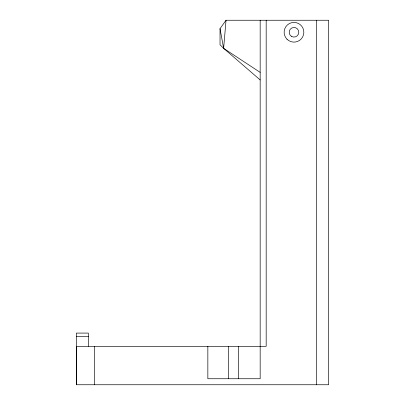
<?xml version="1.0" encoding="UTF-8"?>
<svg xmlns="http://www.w3.org/2000/svg" width="405" height="405" viewBox="0 0 405 405"><rect width="100%" height="100%" fill="white"/><g stroke="black" fill="none" stroke-linecap="round" stroke-linejoin="round"><path stroke-width="0.61" d="M260.167 79.937L223.631 48.347L220.026 44.742L220.026 28.659L226.03 20.25L328.652 20.25L328.652 384.75L76.348 384.75L76.348 346.305L266.176 346.305L266.176 20.25M228.435 378.741L228.435 346.305M238.545 378.741L238.545 346.305M260.167 72.374L223.631 48.347L226.03 20.25M76.348 336.692L88.361 336.692M220.026 28.659L223.631 48.347M316.639 20.25L316.639 384.75M260.167 20.25L260.167 378.741L207.846 378.741L207.846 346.305M94.37 346.305L94.37 384.75M88.361 346.305L88.361 333.087L76.348 333.087L76.348 384.75M287.018 39.229A9.852 9.852 0 0 0 303.502 34.815A9.852 9.852 0 0 0 291.438 22.746A9.852 9.852 0 0 0 287.018 39.229M291.585 36.425A4.804 4.804 0 0 0 298.794 32.263A4.804 4.804 0 0 0 291.585 28.102A4.804 4.804 0 0 0 291.585 36.425"/></g></svg>
